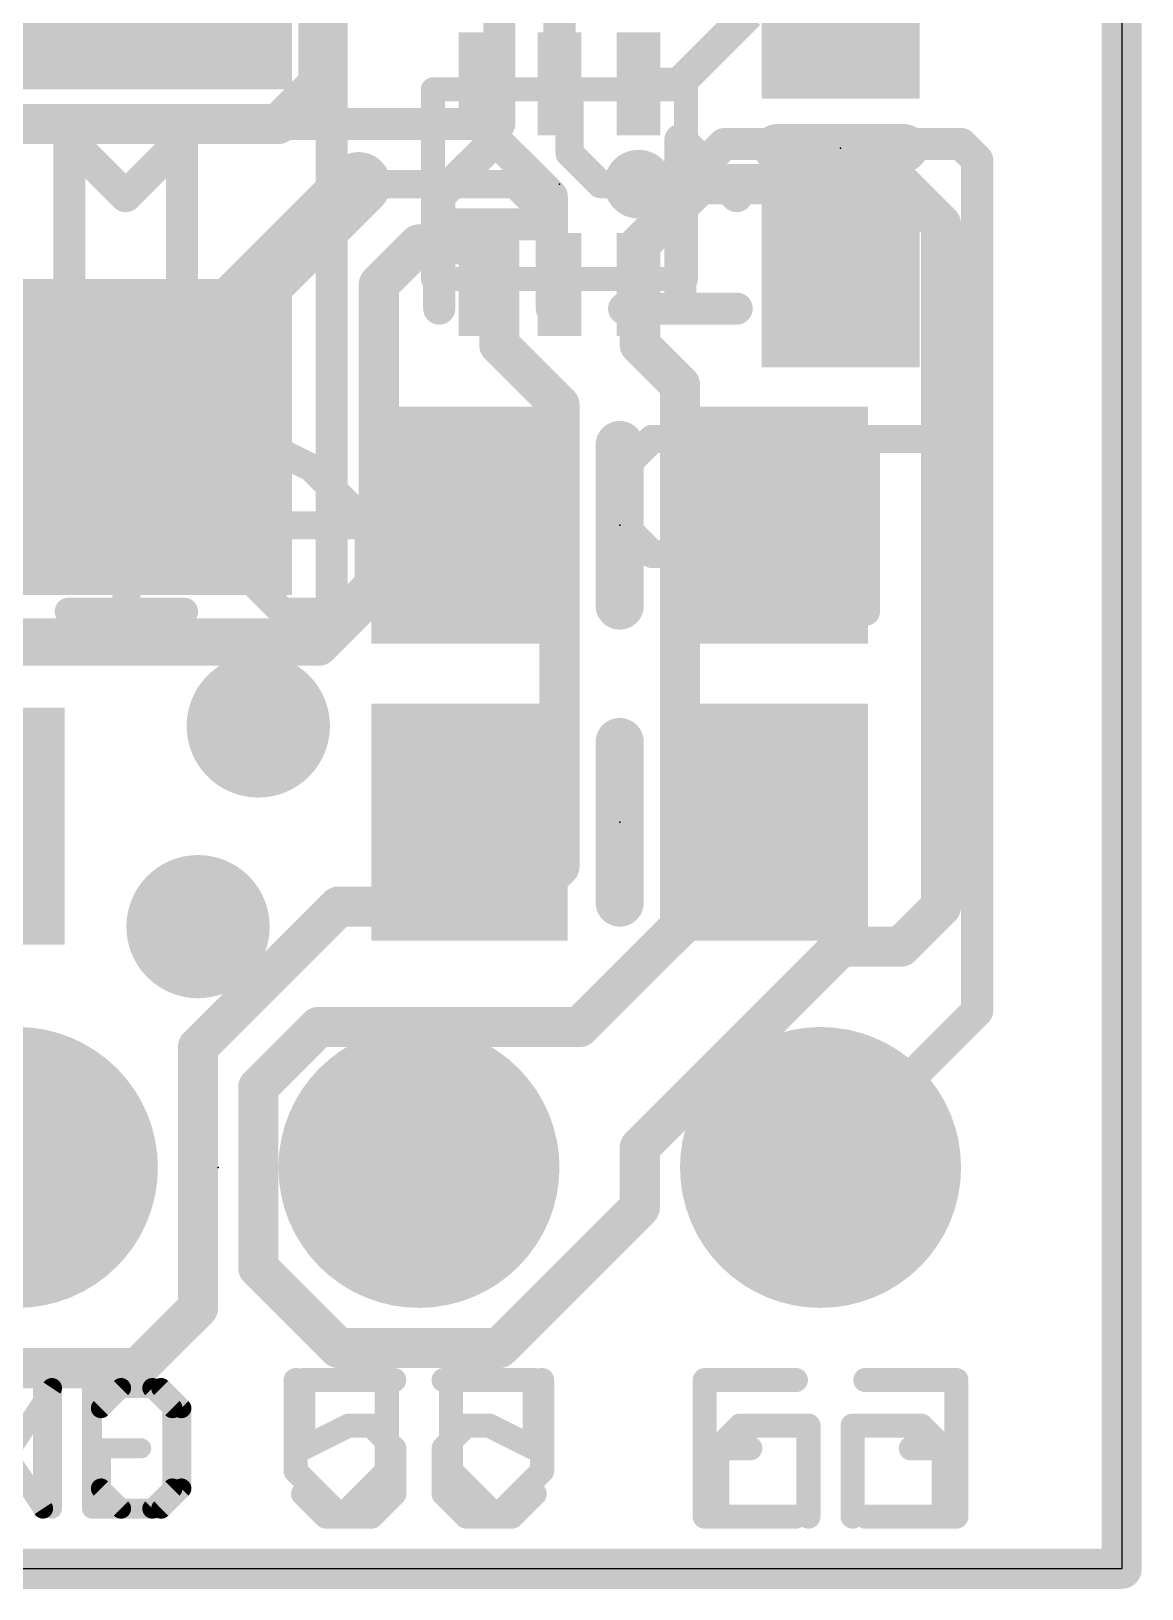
# Model space of a CAD drawing. Extents: x -0.1 to 11.6, y -0.1 to 17.8.
# Drawn here: x 4.53 to 11.56, y -0.13 to 9.73 of the extents above; entities that cross this region are included whole.
import ezdxf

# ---------------------------------------------------------------- set-up
doc = ezdxf.new("R2010")
doc.units = 0
for name, color, linetype in [('1', 12, 'CONTINUOUS'), ('16', 5, 'CONTINUOUS'), ('17', 110, 'CONTINUOUS'), ('18', 110, 'CONTINUOUS'), ('20', 53, 'CONTINUOUS'), ('21', 40, 'CONTINUOUS'), ('22', 6, 'CONTINUOUS'), ('23', 53, 'CONTINUOUS')]:
    doc.layers.add(name, color=color, linetype=linetype)

# ---------------------------------------------------------------- blocks, each defined once
blk = doc.blocks.new('RECT')
blk.add_solid([(-0.5, -0.5), (0.5, -0.5), (-0.5, 0.5), (0.5, 0.5)])
blk = doc.blocks.new('ROUNDP')
at = {"const_width": 0.5}
blk.add_lwpolyline([(0, -0.25, 1), (0, 0.25, 1), (0, -0.25)], format="xyb", dxfattribs=at)
blk = doc.blocks.new('ROUNDV')
at = {"const_width": 0.5}
blk.add_lwpolyline([(0, -0.25, 1), (0, 0.25, 1), (0, -0.25)], format="xyb", dxfattribs=at)

msp = doc.modelspace()

# ---------------------------------------------------------------- linework, layer by layer
at = {"layer": '1'}
for points, const_width in [([(11.43, 17.653), (11.43, 0)], 0.254), ([(7.493, 11.557), (7.493, 9.144)], 0.2032), ([(6.35, 11.43), (6.35, 9.398)], 0.254), ([(7.874, 9.398), (7.874, 10.453)], 0.2032), ([(9.0716, 9.8416), (8.628, 9.398)], 0.2032), ([(6.35, 9.398), (6.096, 9.144)], 0.254), ([(7.874, 9.398), (7.9375, 9.3345)], 0.1778), ([(8.374, 9.398), (8.628, 9.398)], 0.2032), ([(7.9375, 9.3345), (7.9375, 8.9586)], 0.1778), ([(6.096, 9.144), (1.27, 9.144)], 0.254), ([(7.493, 9.144), (1.524, 9.144)], 0.2032), ([(8.6614, 8.763), (8.9154, 9.017)], 0.2032), ([(8.9154, 9.017), (10.414, 9.017)], 0.2032), ([(10.414, 9.017), (10.5156, 8.9154)], 0.2032), ([(7.9375, 8.9586), (8.1331, 8.763)], 0.1778), ([(10.5156, 8.9154), (10.5156, 3.5306)], 0.2032), ([(6.604, 8.763), (5.715, 7.874)], 0.4064), ([(8.382, 8.382), (8.763, 8.763)], 0.254), ([(8.763, 8.763), (10.033, 8.763)], 0.254), ([(10.033, 8.763), (10.287, 8.509)], 0.254), ([(7.5921, 8.763), (6.604, 8.763)], 0.1778), ([(7.8283, 8.5268), (7.5921, 8.763)], 0.1778), ([(8.1331, 8.763), (8.6614, 8.763)], 0.1778), ([(7.8283, 8.5268), (7.8283, 8.1737)], 0.1778), ([(10.287, 8.509), (10.287, 4.191)], 0.254), ([(6.731, 8.128), (6.985, 8.382)], 0.254), ([(6.985, 8.382), (7.493, 8.382)], 0.254), ([(7.493, 8.382), (7.493, 7.747)], 0.254), ([(8.382, 7.747), (8.382, 8.382)], 0.254), ([(6.731, 6.223), (6.731, 8.128)], 0.254), ([(7.874, 8.128), (7.8283, 8.1737)], 0.1778), ([(5.715, 7.874), (5.715, 7.366)], 0.4064), ([(7.493, 7.747), (7.874, 7.366)], 0.254), ([(8.636, 7.493), (8.382, 7.747)], 0.254), ([(8.636, 4.064), (8.636, 7.493)], 0.254), ([(5.715, 7.366), (4.318, 7.366)], 0.4064), ([(7.874, 7.366), (7.874, 4.445)], 0.254), ([(7.374, 6.673), (7.305, 6.604)], 0.254), ([(6.35, 5.842), (6.731, 6.223)], 0.254), ([(3.81, 5.842), (6.35, 5.842)], 0.254), ([(7.874, 4.445), (7.62, 4.191)], 0.254), ([(6.477, 4.191), (5.588, 3.302)], 0.254), ([(7.62, 4.191), (6.477, 4.191)], 0.254), ([(10.287, 4.191), (10.033, 3.937)], 0.254), ([(8.001, 3.429), (8.636, 4.064)], 0.254), ([(9.652, 3.937), (8.382, 2.667)], 0.254), ([(10.033, 3.937), (9.652, 3.937)], 0.254), ([(5.969, 3.048), (6.35, 3.429)], 0.254), ([(6.35, 3.429), (8.001, 3.429)], 0.254), ([(10.5156, 3.5306), (9.525, 2.54)], 0.2032), ([(5.588, 3.302), (5.588, 1.651)], 0.254), ([(5.969, 1.905), (5.969, 3.048)], 0.254), ([(8.382, 2.667), (8.382, 2.286)], 0.254), ([(8.382, 2.286), (7.493, 1.397)], 0.254), ([(6.477, 1.397), (5.969, 1.905)], 0.254), ([(5.588, 1.651), (5.207, 1.27)], 0.254), ([(7.493, 1.397), (6.477, 1.397)], 0.254), ([(5.207, 1.27), (3.556, 1.27)], 0.254), ([(11.43, 0), (0, 0)], 0.254)]:
    msp.add_lwpolyline(points, dxfattribs=dict(at, const_width=const_width))
for points, const_width in [([(6.3949, 9.3531, 1), (6.3051, 9.4429)], 0.127), ([(7.9054, 9.4294, 1), (7.8426, 9.3666)], 0.0889), ([(8.374, 9.4488, 1), (8.374, 9.3472)], 0.1016), ([(8.5921, 9.4339, 1), (8.6639, 9.3621)], 0.1016), ([(8.628, 9.3472, 1), (8.628, 9.4488)], 0.1016), ([(6.2865, 9.398, 1), (6.4135, 9.398)], 0.127), ([(7.8232, 9.398, 1), (7.9248, 9.398)], 0.1016), ([(7.982, 9.3345, 1), (7.893, 9.3345)], 0.0889), ([(7.9061, 9.3031, 1), (7.9689, 9.3659)], 0.0889), ([(6.096, 9.0805, 1), (6.096, 9.2075)], 0.127), ([(6.0511, 9.1889, 1), (6.1409, 9.0991)], 0.127), ([(7.4422, 9.144, 1), (7.5438, 9.144)], 0.1016), ([(7.493, 9.0932, 1), (7.493, 9.1948)], 0.1016), ([(8.9154, 9.0678, 1), (8.9154, 8.9662)], 0.1016), ([(8.9513, 8.9811, 1), (8.8795, 9.0529)], 0.1016), ([(10.4499, 9.0529, 1), (10.3781, 8.9811)], 0.1016), ([(10.414, 8.9662, 1), (10.414, 9.0678)], 0.1016), ([(7.893, 8.9586, 1), (7.982, 8.9586)], 0.0889), ([(7.9689, 8.99, 1), (7.9061, 8.9271)], 0.0889), ([(10.5664, 8.9154, 1), (10.4648, 8.9154)], 0.1016), ([(10.4797, 8.8795, 1), (10.5515, 8.9513)], 0.1016), ([(6.6758, 8.6912, 1), (6.5322, 8.8348)], 0.2032), ([(8.763, 8.8265, 1), (8.763, 8.6995)], 0.127), ([(8.8079, 8.7181, 1), (8.7181, 8.8079)], 0.127), ([(10.0779, 8.8079, 1), (9.9881, 8.7181)], 0.127), ([(10.033, 8.6995, 1), (10.033, 8.8265)], 0.127), ([(6.604, 8.8074, 1), (6.604, 8.7186)], 0.0889), ([(7.6235, 8.7944, 1), (7.5606, 8.7316)], 0.0889), ([(7.5921, 8.7186, 1), (7.5921, 8.8074)], 0.0889), ([(8.1331, 8.8074, 1), (8.1331, 8.7186)], 0.0889), ([(8.1016, 8.7316, 1), (8.1645, 8.7944)], 0.0889), ([(8.6255, 8.7989, 1), (8.6973, 8.7271)], 0.1016), ([(8.6614, 8.7186, 1), (8.6614, 8.8074)], 0.0889), ([(7.8727, 8.5268, 1), (7.7838, 8.5268)], 0.0889), ([(7.7969, 8.4953, 1), (7.8597, 8.5582)], 0.0889), ([(10.3505, 8.509, 1), (10.2235, 8.509)], 0.127), ([(10.2421, 8.4641, 1), (10.3319, 8.5539)], 0.127), ([(6.985, 8.4455, 1), (6.985, 8.3185)], 0.127), ([(7.0299, 8.3371, 1), (6.9401, 8.4269)], 0.127), ([(7.5565, 8.382, 1), (7.4295, 8.382)], 0.127), ([(7.493, 8.3185, 1), (7.493, 8.4455)], 0.127), ([(8.4455, 8.382, 1), (8.3185, 8.382)], 0.127), ([(8.3371, 8.4269, 1), (8.4269, 8.3371)], 0.127), ([(6.7945, 8.128, 1), (6.6675, 8.128)], 0.127), ([(6.6861, 8.1729, 1), (6.7759, 8.0831)], 0.127), ([(7.8597, 8.2051, 1), (7.7969, 8.1423)], 0.0889), ([(7.7838, 8.1737, 1), (7.8727, 8.1737)], 0.0889), ([(7.8426, 8.0966, 1), (7.9054, 8.1594)], 0.0889), ([(5.8166, 7.874, 1), (5.6134, 7.874)], 0.2032), ([(5.6432, 7.9458, 1), (5.7868, 7.8022)], 0.2032), ([(7.5379, 7.7919, 1), (7.4481, 7.7021)], 0.127), ([(7.4295, 7.747, 1), (7.5565, 7.747)], 0.127), ([(8.4269, 7.7919, 1), (8.3371, 7.7021)], 0.127), ([(8.3185, 7.747, 1), (8.4455, 7.747)], 0.127), ([(8.6995, 7.493, 1), (8.5725, 7.493)], 0.127), ([(8.5911, 7.4481, 1), (8.6809, 7.5379)], 0.127), ([(5.715, 7.2644, 1), (5.715, 7.4676)], 0.2032), ([(7.9375, 7.366, 1), (7.8105, 7.366)], 0.127), ([(5.6134, 7.366, 1), (5.8166, 7.366)], 0.2032), ([(7.8291, 7.3211, 1), (7.9189, 7.4109)], 0.127), ([(7.2601, 6.6489, 1), (7.3499, 6.5591)], 0.127), ([(7.4189, 6.6281, 1), (7.3291, 6.7179)], 0.127), ([(6.7759, 6.1781, 1), (6.6861, 6.2679)], 0.127), ([(6.6675, 6.223, 1), (6.7945, 6.223)], 0.127), ([(6.3051, 5.8869, 1), (6.3949, 5.7971)], 0.127), ([(6.35, 5.7785, 1), (6.35, 5.9055)], 0.127), ([(7.9189, 4.4001, 1), (7.8291, 4.4899)], 0.127), ([(7.8105, 4.445, 1), (7.9375, 4.445)], 0.127), ([(6.477, 4.2545, 1), (6.477, 4.1275)], 0.127), ([(6.5219, 4.1461, 1), (6.4321, 4.2359)], 0.127), ([(7.5751, 4.2359, 1), (7.6649, 4.1461)], 0.127), ([(7.62, 4.1275, 1), (7.62, 4.2545)], 0.127), ([(10.2235, 4.191, 1), (10.3505, 4.191)], 0.127), ([(10.3319, 4.1461, 1), (10.2421, 4.2359)], 0.127), ([(8.6809, 4.0191, 1), (8.5911, 4.1089)], 0.127), ([(8.5725, 4.064, 1), (8.6995, 4.064)], 0.127), ([(9.652, 4.0005, 1), (9.652, 3.8735)], 0.127), ([(9.6969, 3.8921, 1), (9.6071, 3.9819)], 0.127), ([(9.9881, 3.9819, 1), (10.0779, 3.8921)], 0.127), ([(10.033, 3.8735, 1), (10.033, 4.0005)], 0.127), ([(6.35, 3.4925, 1), (6.35, 3.3655)], 0.127), ([(6.3949, 3.3841, 1), (6.3051, 3.4739)], 0.127), ([(8.001, 3.3655, 1), (8.001, 3.4925)], 0.127), ([(10.4648, 3.5306, 1), (10.5664, 3.5306)], 0.1016), ([(10.5515, 3.4947, 1), (10.4797, 3.5665)], 0.1016), ([(7.9561, 3.4739, 1), (8.0459, 3.3841)], 0.127), ([(5.6515, 3.302, 1), (5.5245, 3.302)], 0.127), ([(5.5431, 3.3469, 1), (5.6329, 3.2571)], 0.127), ([(6.0325, 3.048, 1), (5.9055, 3.048)], 0.127), ([(5.9241, 3.0929, 1), (6.0139, 3.0031)], 0.127), ([(8.4455, 2.667, 1), (8.3185, 2.667)], 0.127), ([(8.3371, 2.7119, 1), (8.4269, 2.6221)], 0.127), ([(9.4891, 2.5759, 1), (9.5609, 2.5041)], 0.1016), ([(8.4269, 2.2411, 1), (8.3371, 2.3309)], 0.127), ([(8.3185, 2.286, 1), (8.4455, 2.286)], 0.127), ([(6.0139, 1.9499, 1), (5.9241, 1.8601)], 0.127), ([(5.9055, 1.905, 1), (6.0325, 1.905)], 0.127), ([(5.6329, 1.6061, 1), (5.5431, 1.6959)], 0.127), ([(5.5245, 1.651, 1), (5.6515, 1.651)], 0.127), ([(6.477, 1.4605, 1), (6.477, 1.3335)], 0.127), ([(6.4321, 1.3521, 1), (6.5219, 1.4419)], 0.127), ([(7.4481, 1.4419, 1), (7.5379, 1.3521)], 0.127), ([(7.493, 1.3335, 1), (7.493, 1.4605)], 0.127), ([(5.207, 1.2065, 1), (5.207, 1.3335)], 0.127), ([(5.1621, 1.3149, 1), (5.2519, 1.2251)], 0.127), ([(11.43, -0.0635, 1), (11.43, 0.0635)], 0.127), ([(11.3665, 0, 1), (11.4935, 0)], 0.127)]:
    msp.add_lwpolyline(points, format="xyb", dxfattribs=dict(at, const_width=const_width))
at = {"layer": '16', "const_width": 0.254}
for points in [[(11.43, 17.653), (11.43, 0)], [(11.43, 0), (0, 0)]]:
    msp.add_lwpolyline(points, dxfattribs=at)
at = {"layer": '16', "const_width": 0.127}
for points in [[(11.43, -0.0635, 1), (11.43, 0.0635)], [(11.3665, 0, 1), (11.4935, 0)]]:
    msp.add_lwpolyline(points, format="xyb", dxfattribs=at)
at = {"layer": '20'}
for p, q in [((11.43, 15.24), (11.43, 0)), ((11.43, 0), (0, 0))]:
    msp.add_line(p, q, dxfattribs=at)
at = {"layer": '21'}
for points, const_width in [([(6.433, 11.613), (6.433, 5.913)], 0.2032), ([(7.074, 8.163), (7.074, 9.363)], 0.1524), ([(7.074, 9.363), (8.674, 9.363)], 0.1524), ([(8.674, 9.363), (8.674, 8.163)], 0.1524), ([(9.252, 8.9916), (10.052, 8.9916)], 0.3048), ([(8.674, 8.163), (7.074, 8.163)], 0.1524), ([(8.255, 6.096), (8.255, 7.112)], 0.3048), ([(6.433, 5.913), (0.933, 5.913)], 0.2032), ([(8.255, 4.2164), (8.255, 5.2324)], 0.3048), ([(4.0992, 1.1437), (4.6076, 0.381)], 0.127), ([(4.6076, 0.381), (4.6076, 1.1437)], 0.127), ([(4.9178, 1.1437), (4.9178, 0.381)], 0.127), ([(5.2991, 1.1437), (4.9178, 1.1437)], 0.127), ([(5.4262, 1.0165), (5.2991, 1.1437)], 0.127), ([(6.8289, 1.1945), (6.2527, 1.1945)], 0.1524), ([(6.2527, 1.1945), (6.2527, 0.7624)], 0.1524), ([(7.1882, 1.1945), (7.1882, 0.6183)], 0.1524), ([(7.7644, 0.6183), (7.7644, 1.1945)], 0.1524), ([(9.3689, 1.1945), (8.7927, 1.1945)], 0.1524), ([(8.7927, 1.1945), (8.7927, 0.3302)], 0.1524), ([(5.4262, 0.5081), (5.4262, 1.0165)], 0.127), ([(6.2527, 0.7624), (6.5408, 0.9064)], 0.1524), ([(6.5408, 0.9064), (6.6848, 0.9064)], 0.1524), ([(6.6848, 0.9064), (6.8289, 0.7624)], 0.1524), ([(9.7282, 0.3302), (9.7282, 0.9064)], 0.1524), ([(9.7282, 0.9064), (10.1604, 0.9064)], 0.1524), ([(10.1604, 0.9064), (10.3044, 0.7624)], 0.1524), ([(6.8289, 0.7624), (6.8289, 0.4743)], 0.1524), ([(8.7927, 0.7624), (9.0808, 0.7624)], 0.1524), ([(10.3044, 0.7624), (10.3044, 0.3302)], 0.1524), ([(7.1882, 0.6183), (7.4763, 0.3302)], 0.1524), ([(7.4763, 0.3302), (7.7644, 0.6183)], 0.1524), ([(5.2991, 0.381), (5.4262, 0.5081)], 0.127), ([(6.3967, 0.3302), (6.2527, 0.4743)], 0.1524), ([(6.8289, 0.4743), (6.6848, 0.3302)], 0.1524), ([(4.9178, 0.381), (5.2991, 0.381)], 0.127), ([(6.6848, 0.3302), (6.3967, 0.3302)], 0.1524), ([(8.7927, 0.3302), (9.3689, 0.3302)], 0.1524)]:
    msp.add_lwpolyline(points, dxfattribs=dict(at, const_width=const_width))
for points, const_width in [([(7.1121, 9.363, 1), (7.0359, 9.363)], 0.0762), ([(7.074, 9.4011, 1), (7.074, 9.3249)], 0.0762), ([(8.7121, 9.363, 1), (8.6359, 9.363)], 0.0762), ([(8.674, 9.3249, 1), (8.674, 9.4011)], 0.0762), ([(9.252, 9.0678, 1), (9.252, 8.9154)], 0.1524), ([(10.052, 8.9154, 1), (10.052, 9.0678)], 0.1524), ([(8.374, 8.6216, 1), (8.374, 8.9044, 1), (8.374, 8.6216)], 0.1524), ([(7.074, 8.2011, 1), (7.074, 8.1249)], 0.0762), ([(7.0359, 8.163, 1), (7.1121, 8.163)], 0.0762), ([(8.6359, 8.163, 1), (8.7121, 8.163)], 0.0762), ([(8.674, 8.1249, 1), (8.674, 8.2011)], 0.0762), ([(8.3312, 7.112, 1), (8.1788, 7.112)], 0.1524), ([(8.1788, 6.096, 1), (8.3312, 6.096)], 0.1524), ([(6.433, 5.8622, 1), (6.433, 5.9638)], 0.1016), ([(6.3822, 5.913, 1), (6.4838, 5.913)], 0.1016), ([(8.3312, 5.2324, 1), (8.1788, 5.2324)], 0.1524), ([(8.1788, 4.2164, 1), (8.3312, 4.2164)], 0.1524), ([(4.6394, 1.1437, 1), (4.5759, 1.1437)], 0.0635), ([(4.9495, 1.1437, 1), (4.886, 1.1437)], 0.0635), ([(4.9178, 1.1754, 1), (4.9178, 1.1119)], 0.0635), ([(5.3216, 1.1661, 1), (5.2767, 1.1212)], 0.0635), ([(5.2991, 1.1119, 1), (5.2991, 1.1754)], 0.0635), ([(6.2527, 1.2326, 1), (6.2527, 1.1564)], 0.0762), ([(6.2908, 1.1945, 1), (6.2146, 1.1945)], 0.0762), ([(6.8289, 1.1564, 1), (6.8289, 1.2326)], 0.0762), ([(7.2263, 1.1945, 1), (7.1501, 1.1945)], 0.0762), ([(7.8025, 1.1945, 1), (7.7263, 1.1945)], 0.0762), ([(8.7927, 1.2326, 1), (8.7927, 1.1564)], 0.0762), ([(8.8308, 1.1945, 1), (8.7546, 1.1945)], 0.0762), ([(9.3689, 1.1564, 1), (9.3689, 1.2326)], 0.0762), ([(5.458, 1.0165, 1), (5.3945, 1.0165)], 0.0635), ([(5.4038, 0.9941, 1), (5.4487, 1.039)], 0.0635), ([(6.5408, 0.9445, 1), (6.5408, 0.8683)], 0.0762), ([(6.5578, 0.8723, 1), (6.5238, 0.9405)], 0.0762), ([(6.7118, 0.9334, 1), (6.6579, 0.8795)], 0.0762), ([(6.6848, 0.8683, 1), (6.6848, 0.9445)], 0.0762), ([(9.7663, 0.9064, 1), (9.6901, 0.9064)], 0.0762), ([(9.7282, 0.9445, 1), (9.7282, 0.8683)], 0.0762), ([(10.1873, 0.9334, 1), (10.1334, 0.8795)], 0.0762), ([(10.1604, 0.8683, 1), (10.1604, 0.9445)], 0.0762), ([(6.2356, 0.7964, 1), (6.2697, 0.7283)], 0.0762), ([(6.2146, 0.7624, 1), (6.2908, 0.7624)], 0.0762), ([(6.867, 0.7624, 1), (6.7908, 0.7624)], 0.0762), ([(6.802, 0.7354, 1), (6.8558, 0.7893)], 0.0762), ([(8.7927, 0.8005, 1), (8.7927, 0.7243)], 0.0762), ([(9.0808, 0.7243, 1), (9.0808, 0.8005)], 0.0762), ([(10.3425, 0.7624, 1), (10.2663, 0.7624)], 0.0762), ([(10.2775, 0.7354, 1), (10.3314, 0.7893)], 0.0762), ([(7.2151, 0.6453, 1), (7.1613, 0.5914)], 0.0762), ([(7.7914, 0.5914, 1), (7.7375, 0.6453)], 0.0762), ([(7.1501, 0.6183, 1), (7.2263, 0.6183)], 0.0762), ([(7.7263, 0.6183, 1), (7.8025, 0.6183)], 0.0762), ([(5.3945, 0.5081, 1), (5.458, 0.5081)], 0.0635), ([(5.4487, 0.4857, 1), (5.4038, 0.5306)], 0.0635), ([(6.2796, 0.5012, 1), (6.2257, 0.4473)], 0.0762), ([(6.7908, 0.4743, 1), (6.867, 0.4743)], 0.0762), ([(6.8558, 0.4473, 1), (6.802, 0.5012)], 0.0762), ([(4.5759, 0.381, 1), (4.6394, 0.381)], 0.0635), ([(4.5812, 0.3634, 1), (4.6341, 0.3986)], 0.0635), ([(4.9178, 0.4128, 1), (4.9178, 0.3493)], 0.0635), ([(4.886, 0.381, 1), (4.9495, 0.381)], 0.0635), ([(5.2767, 0.4035, 1), (5.3216, 0.3585)], 0.0635), ([(5.2991, 0.3493, 1), (5.2991, 0.4128)], 0.0635), ([(6.3967, 0.3683, 1), (6.3967, 0.2921)], 0.0762), ([(6.3698, 0.3033, 1), (6.4237, 0.3571)], 0.0762), ([(6.6579, 0.3571, 1), (6.7118, 0.3033)], 0.0762), ([(6.6848, 0.2921, 1), (6.6848, 0.3683)], 0.0762), ([(7.4494, 0.3571, 1), (7.5033, 0.3033)], 0.0762), ([(7.4494, 0.3033, 1), (7.5033, 0.3571)], 0.0762), ([(8.7927, 0.3683, 1), (8.7927, 0.2921)], 0.0762), ([(9.3689, 0.2921, 1), (9.3689, 0.3683)], 0.0762), ([(8.7546, 0.3302, 1), (8.8308, 0.3302)], 0.0762), ([(9.6901, 0.3302, 1), (9.7663, 0.3302)], 0.0762), ([(10.2663, 0.3302, 1), (10.3425, 0.3302)], 0.0762)]:
    msp.add_lwpolyline(points, format="xyb", dxfattribs=dict(at, const_width=const_width))
at = {"layer": '22'}
for points, const_width in [([(5.1305, 8.6874), (4.7746, 9.0433)], 0.2032), ([(4.7746, 9.0433), (4.7746, 7.9756)], 0.2032), ([(5.4864, 9.0433), (5.1305, 8.6874)], 0.2032), ([(5.4864, 7.9756), (5.4864, 9.0433)], 0.2032), ([(7.4693, 9.0433), (7.1134, 8.6874)], 0.2032), ([(7.8252, 8.6874), (7.4693, 9.0433)], 0.2032), ([(8.9946, 8.6874), (8.6387, 9.0433)], 0.2032), ([(8.6387, 9.0433), (8.6387, 7.9756)], 0.2032), ([(7.1134, 8.6874), (7.1134, 7.9756)], 0.2032), ([(7.8252, 7.9756), (7.8252, 8.6874)], 0.2032), ([(7.8252, 8.5095), (7.1134, 8.5095)], 0.2032), ([(8.9946, 7.9756), (8.2828, 7.9756)], 0.2032), ([(5.4991, 6.7867), (5.1347, 7.151)], 0.1778), ([(5.1347, 7.151), (5.1347, 6.0579)], 0.1778), ([(5.9398, 7.151), (6.3041, 6.9688)], 0.1778), ([(7.1092, 6.9688), (7.2913, 7.151)], 0.1778), ([(7.2913, 7.151), (7.6557, 7.151)], 0.1778), ([(7.6557, 7.151), (7.8379, 6.9688)], 0.1778), ([(8.4607, 7.151), (8.2785, 6.9688)], 0.1778), ([(9.0073, 7.151), (8.4607, 7.151)], 0.1778), ([(9.0073, 6.0579), (9.0073, 7.151)], 0.1778), ([(10.1767, 7.151), (9.4479, 7.151)], 0.1778), ([(9.8123, 6.0579), (9.8123, 7.151)], 0.1778), ([(6.3041, 6.9688), (6.6685, 6.6045)], 0.1778), ([(7.8379, 6.9688), (7.8379, 6.7867)], 0.1778), ([(8.2785, 6.9688), (8.2785, 6.6045)], 0.1778), ([(7.8379, 6.7867), (7.6557, 6.6045)], 0.1778), ([(5.9398, 6.4223), (6.1219, 6.6045)], 0.1778), ([(6.1219, 6.6045), (6.6685, 6.6045)], 0.1778), ([(6.6685, 6.6045), (6.6685, 6.2401)], 0.1778), ([(7.2913, 6.6045), (7.1092, 6.4223)], 0.1778), ([(7.6557, 6.6045), (7.2913, 6.6045)], 0.1778), ([(8.2785, 6.6045), (8.4607, 6.4223)], 0.1778), ([(5.9398, 6.2401), (5.9398, 6.4223)], 0.1778), ([(7.1092, 6.4223), (7.1092, 6.2401)], 0.1778), ([(8.4607, 6.4223), (9.0073, 6.4223)], 0.1778), ([(6.1219, 6.0579), (5.9398, 6.2401)], 0.1778), ([(6.6685, 6.2401), (6.4863, 6.0579)], 0.1778), ([(7.1092, 6.2401), (7.2913, 6.0579)], 0.1778), ([(7.6557, 6.0579), (7.8379, 6.2401)], 0.1778), ([(5.4991, 6.0579), (4.7704, 6.0579)], 0.1778), ([(6.4863, 6.0579), (6.1219, 6.0579)], 0.1778), ([(7.2913, 6.0579), (7.6557, 6.0579)], 0.1778), ([(4.6638, 1.1437), (4.1554, 0.381)], 0.127), ([(4.6638, 0.381), (4.6638, 1.1437)], 0.127), ([(4.9739, 1.0165), (5.101, 1.1437)], 0.127), ([(5.101, 1.1437), (5.3553, 1.1437)], 0.127), ([(5.3553, 1.1437), (5.4824, 1.0165)], 0.127), ([(6.2056, 0.6183), (6.2056, 1.1945)], 0.1524), ([(6.7818, 1.1945), (6.7818, 0.6183)], 0.1524), ([(7.1411, 1.1945), (7.7173, 1.1945)], 0.1524), ([(7.7173, 1.1945), (7.7173, 0.7624)], 0.1524), ([(9.8081, 1.1945), (10.3843, 1.1945)], 0.1524), ([(10.3843, 1.1945), (10.3843, 0.3302)], 0.1524), ([(5.4824, 1.0165), (5.4824, 0.5081)], 0.127), ([(7.2852, 0.9064), (7.1411, 0.7624)], 0.1524), ([(7.4292, 0.9064), (7.2852, 0.9064)], 0.1524), ([(7.7173, 0.7624), (7.4292, 0.9064)], 0.1524), ([(9.0166, 0.9064), (8.8726, 0.7624)], 0.1524), ([(9.4488, 0.9064), (9.0166, 0.9064)], 0.1524), ([(9.4488, 0.3302), (9.4488, 0.9064)], 0.1524), ([(4.9739, 0.5081), (4.9739, 0.7623)], 0.127), ([(4.9739, 0.7623), (5.2282, 0.7623)], 0.127), ([(7.1411, 0.7624), (7.1411, 0.4743)], 0.1524), ([(8.8726, 0.7624), (8.8726, 0.3302)], 0.1524), ([(10.3843, 0.7624), (10.0962, 0.7624)], 0.1524), ([(6.4937, 0.3302), (6.2056, 0.6183)], 0.1524), ([(6.7818, 0.6183), (6.4937, 0.3302)], 0.1524), ([(5.101, 0.381), (4.9739, 0.5081)], 0.127), ([(5.4824, 0.5081), (5.3553, 0.381)], 0.127), ([(7.1411, 0.4743), (7.2852, 0.3302)], 0.1524), ([(7.5733, 0.3302), (7.7173, 0.4743)], 0.1524), ([(5.3553, 0.381), (5.101, 0.381)], 0.127), ([(7.2852, 0.3302), (7.5733, 0.3302)], 0.1524), ([(10.3843, 0.3302), (9.8081, 0.3302)], 0.1524)]:
    msp.add_lwpolyline(points, dxfattribs=dict(at, const_width=const_width))
for points, const_width in [([(4.8105, 9.0792, 1), (4.7387, 9.0074)], 0.1016), ([(4.8254, 9.0433, 1), (4.7238, 9.0433)], 0.1016), ([(5.5372, 9.0433, 1), (5.4356, 9.0433)], 0.1016), ([(5.5223, 9.0074, 1), (5.4505, 9.0792)], 0.1016), ([(7.5052, 9.0792, 1), (7.4334, 9.0074)], 0.1016), ([(7.5052, 9.0074, 1), (7.4334, 9.0792)], 0.1016), ([(8.6746, 9.0792, 1), (8.6028, 9.0074)], 0.1016), ([(8.6895, 9.0433, 1), (8.5879, 9.0433)], 0.1016), ([(5.0946, 8.7233, 1), (5.1664, 8.6515)], 0.1016), ([(5.0946, 8.6515, 1), (5.1664, 8.7233)], 0.1016), ([(7.1642, 8.6874, 1), (7.0626, 8.6874)], 0.1016), ([(7.0775, 8.7233, 1), (7.1493, 8.6515)], 0.1016), ([(7.876, 8.6874, 1), (7.7744, 8.6874)], 0.1016), ([(7.7893, 8.6515, 1), (7.8611, 8.7233)], 0.1016), ([(8.9587, 8.6515, 1), (9.0305, 8.7233)], 0.1016), ([(7.1134, 8.5603, 1), (7.1134, 8.4587)], 0.1016), ([(7.8252, 8.4587, 1), (7.8252, 8.5603)], 0.1016), ([(4.7238, 7.9756, 1), (4.8254, 7.9756)], 0.1016), ([(5.4356, 7.9756, 1), (5.5372, 7.9756)], 0.1016), ([(7.0626, 7.9756, 1), (7.1642, 7.9756)], 0.1016), ([(7.7744, 7.9756, 1), (7.876, 7.9756)], 0.1016), ([(8.2828, 8.0264, 1), (8.2828, 7.9248)], 0.1016), ([(8.5879, 7.9756, 1), (8.6895, 7.9756)], 0.1016), ([(8.9946, 7.9248, 1), (8.9946, 8.0264)], 0.1016), ([(5.1662, 7.1825, 1), (5.1033, 7.1196)], 0.0889), ([(5.1792, 7.151, 1), (5.0903, 7.151)], 0.0889), ([(5.9596, 7.1908, 1), (5.9199, 7.1113)], 0.0889), ([(7.2913, 7.1955, 1), (7.2913, 7.1066)], 0.0889), ([(7.3228, 7.1196, 1), (7.2599, 7.1825)], 0.0889), ([(7.6871, 7.1825, 1), (7.6243, 7.1196)], 0.0889), ([(7.6557, 7.1066, 1), (7.6557, 7.1955)], 0.0889), ([(8.4607, 7.1955, 1), (8.4607, 7.1066)], 0.0889), ([(8.4922, 7.1196, 1), (8.4293, 7.1825)], 0.0889), ([(9.0518, 7.151, 1), (8.9629, 7.151)], 0.0889), ([(9.0073, 7.1066, 1), (9.0073, 7.1955)], 0.0889), ([(9.4479, 7.1955, 1), (9.4479, 7.1066)], 0.0889), ([(9.8568, 7.151, 1), (9.7679, 7.151)], 0.0889), ([(10.1767, 7.1066, 1), (10.1767, 7.1955)], 0.0889), ([(6.3356, 7.0003, 1), (6.2727, 6.9374)], 0.0889), ([(6.2843, 6.9291, 1), (6.324, 7.0086)], 0.0889), ([(7.0777, 7.0003, 1), (7.1406, 6.9374)], 0.0889), ([(7.8824, 6.9688, 1), (7.7935, 6.9688)], 0.0889), ([(7.8065, 6.9374, 1), (7.8693, 7.0003)], 0.0889), ([(8.323, 6.9688, 1), (8.2341, 6.9688)], 0.0889), ([(8.2471, 7.0003, 1), (8.31, 6.9374)], 0.0889), ([(5.4677, 6.7552, 1), (5.5305, 6.8181)], 0.0889), ([(7.7935, 6.7867, 1), (7.8824, 6.7867)], 0.0889), ([(7.8693, 6.7552, 1), (7.8065, 6.8181)], 0.0889), ([(6.1219, 6.6489, 1), (6.1219, 6.56)], 0.0889), ([(6.1534, 6.573, 1), (6.0905, 6.6359)], 0.0889), ([(6.713, 6.6045, 1), (6.6241, 6.6045)], 0.0889), ([(6.6371, 6.573, 1), (6.6999, 6.6359)], 0.0889), ([(6.6685, 6.56, 1), (6.6685, 6.6489)], 0.0889), ([(7.2913, 6.6489, 1), (7.2913, 6.56)], 0.0889), ([(7.3228, 6.573, 1), (7.2599, 6.6359)], 0.0889), ([(7.6243, 6.6359, 1), (7.6871, 6.573)], 0.0889), ([(7.6557, 6.56, 1), (7.6557, 6.6489)], 0.0889), ([(8.31, 6.6359, 1), (8.2471, 6.573)], 0.0889), ([(8.2341, 6.6045, 1), (8.323, 6.6045)], 0.0889), ([(5.9842, 6.4223, 1), (5.8953, 6.4223)], 0.0889), ([(7.1536, 6.4223, 1), (7.0647, 6.4223)], 0.0889), ([(8.4607, 6.4667, 1), (8.4607, 6.3778)], 0.0889), ([(9.0073, 6.3778, 1), (9.0073, 6.4667)], 0.0889), ([(5.9083, 6.4537, 1), (5.9712, 6.3908)], 0.0889), ([(7.0777, 6.4537, 1), (7.1406, 6.3908)], 0.0889), ([(8.4293, 6.3908, 1), (8.4922, 6.4537)], 0.0889), ([(5.9712, 6.2715, 1), (5.9083, 6.2087)], 0.0889), ([(6.6999, 6.2087, 1), (6.6371, 6.2715)], 0.0889), ([(7.1406, 6.2715, 1), (7.0777, 6.2087)], 0.0889), ([(7.8693, 6.2087, 1), (7.8065, 6.2715)], 0.0889), ([(5.8953, 6.2401, 1), (5.9842, 6.2401)], 0.0889), ([(6.6241, 6.2401, 1), (6.713, 6.2401)], 0.0889), ([(7.0647, 6.2401, 1), (7.1536, 6.2401)], 0.0889), ([(4.7704, 6.1024, 1), (4.7704, 6.0134)], 0.0889), ([(5.4991, 6.0134, 1), (5.4991, 6.1024)], 0.0889), ([(6.1219, 6.1024, 1), (6.1219, 6.0134)], 0.0889), ([(6.0905, 6.0265, 1), (6.1534, 6.0893)], 0.0889), ([(6.4549, 6.0893, 1), (6.5177, 6.0265)], 0.0889), ([(6.4863, 6.0134, 1), (6.4863, 6.1024)], 0.0889), ([(7.2913, 6.1024, 1), (7.2913, 6.0134)], 0.0889), ([(7.2599, 6.0265, 1), (7.3228, 6.0893)], 0.0889), ([(7.6243, 6.0893, 1), (7.6871, 6.0265)], 0.0889), ([(7.6557, 6.0134, 1), (7.6557, 6.1024)], 0.0889), ([(5.0903, 6.0579, 1), (5.1792, 6.0579)], 0.0889), ([(8.9629, 6.0579, 1), (9.0518, 6.0579)], 0.0889), ([(9.7679, 6.0579, 1), (9.8568, 6.0579)], 0.0889), ([(4.6955, 1.1437, 1), (4.632, 1.1437)], 0.0635), ([(4.6902, 1.126, 1), (4.6374, 1.1613)], 0.0635), ([(5.101, 1.1754, 1), (5.101, 1.1119)], 0.0635), ([(5.1235, 1.1212, 1), (5.0786, 1.1661)], 0.0635), ([(5.3777, 1.1661, 1), (5.3328, 1.1212)], 0.0635), ([(5.3553, 1.1119, 1), (5.3553, 1.1754)], 0.0635), ([(6.2437, 1.1945, 1), (6.1675, 1.1945)], 0.0762), ([(6.8199, 1.1945, 1), (6.7437, 1.1945)], 0.0762), ([(7.1411, 1.2326, 1), (7.1411, 1.1564)], 0.0762), ([(7.7554, 1.1945, 1), (7.6792, 1.1945)], 0.0762), ([(7.7173, 1.1564, 1), (7.7173, 1.2326)], 0.0762), ([(9.8081, 1.2326, 1), (9.8081, 1.1564)], 0.0762), ([(10.4224, 1.1945, 1), (10.3462, 1.1945)], 0.0762), ([(10.3843, 1.1564, 1), (10.3843, 1.2326)], 0.0762), ([(4.9515, 1.039, 1), (4.9964, 0.9941)], 0.0635), ([(5.5141, 1.0165, 1), (5.4506, 1.0165)], 0.0635), ([(5.4599, 0.9941, 1), (5.5048, 1.039)], 0.0635), ([(7.2852, 0.9445, 1), (7.2852, 0.8683)], 0.0762), ([(7.3121, 0.8795, 1), (7.2582, 0.9334)], 0.0762), ([(7.4462, 0.9405, 1), (7.4122, 0.8723)], 0.0762), ([(7.4292, 0.8683, 1), (7.4292, 0.9445)], 0.0762), ([(9.0166, 0.9445, 1), (9.0166, 0.8683)], 0.0762), ([(9.0436, 0.8795, 1), (8.9897, 0.9334)], 0.0762), ([(9.4869, 0.9064, 1), (9.4107, 0.9064)], 0.0762), ([(9.4488, 0.8683, 1), (9.4488, 0.9445)], 0.0762), ([(5.0057, 0.7623, 1), (4.9422, 0.7623)], 0.0635), ([(4.9739, 0.7941, 1), (4.9739, 0.7306)], 0.0635), ([(5.2282, 0.7306, 1), (5.2282, 0.7941)], 0.0635), ([(7.1792, 0.7624, 1), (7.103, 0.7624)], 0.0762), ([(7.1142, 0.7893, 1), (7.168, 0.7354)], 0.0762), ([(7.6792, 0.7624, 1), (7.7554, 0.7624)], 0.0762), ([(7.7003, 0.7283, 1), (7.7344, 0.7964)], 0.0762), ([(8.8456, 0.7893, 1), (8.8995, 0.7354)], 0.0762), ([(8.9107, 0.7624, 1), (8.8345, 0.7624)], 0.0762), ([(10.0962, 0.8005, 1), (10.0962, 0.7243)], 0.0762), ([(10.3843, 0.7243, 1), (10.3843, 0.8005)], 0.0762), ([(6.2325, 0.6453, 1), (6.1786, 0.5914)], 0.0762), ([(6.8087, 0.5914, 1), (6.7549, 0.6453)], 0.0762), ([(6.1675, 0.6183, 1), (6.2437, 0.6183)], 0.0762), ([(6.7437, 0.6183, 1), (6.8199, 0.6183)], 0.0762), ([(4.9422, 0.5081, 1), (5.0057, 0.5081)], 0.0635), ([(4.9964, 0.5306, 1), (4.9515, 0.4857)], 0.0635), ([(5.4506, 0.5081, 1), (5.5141, 0.5081)], 0.0635), ([(5.5048, 0.4857, 1), (5.4599, 0.5306)], 0.0635), ([(7.168, 0.5012, 1), (7.1142, 0.4473)], 0.0762), ([(7.103, 0.4743, 1), (7.1792, 0.4743)], 0.0762), ([(7.7443, 0.4473, 1), (7.6904, 0.5012)], 0.0762), ([(4.632, 0.381, 1), (4.6955, 0.381)], 0.0635), ([(5.101, 0.4128, 1), (5.101, 0.3493)], 0.0635), ([(5.0786, 0.3585, 1), (5.1235, 0.4035)], 0.0635), ([(5.3328, 0.4035, 1), (5.3777, 0.3585)], 0.0635), ([(5.3553, 0.3493, 1), (5.3553, 0.4128)], 0.0635), ([(6.4667, 0.3571, 1), (6.5206, 0.3033)], 0.0762), ([(6.4667, 0.3033, 1), (6.5206, 0.3571)], 0.0762), ([(7.2852, 0.3683, 1), (7.2852, 0.2921)], 0.0762), ([(7.2582, 0.3033, 1), (7.3121, 0.3571)], 0.0762), ([(7.5463, 0.3571, 1), (7.6002, 0.3033)], 0.0762), ([(7.5733, 0.2921, 1), (7.5733, 0.3683)], 0.0762), ([(9.8081, 0.3683, 1), (9.8081, 0.2921)], 0.0762), ([(10.3843, 0.2921, 1), (10.3843, 0.3683)], 0.0762), ([(8.8345, 0.3302, 1), (8.9107, 0.3302)], 0.0762), ([(9.4107, 0.3302, 1), (9.4869, 0.3302)], 0.0762), ([(10.3462, 0.3302, 1), (10.4224, 0.3302)], 0.0762)]:
    msp.add_lwpolyline(points, format="xyb", dxfattribs=dict(at, const_width=const_width))
at = {"layer": '23'}
for p in [(9.652, 8.9916), (7.874, 8.763), (8.255, 6.604), (8.255, 4.7244), (5.715, 2.54)]:
    msp.add_point(p, dxfattribs=at)

# ---------------------------------------------------------------- block references
at = {"layer": '1'}
for p, xscale, yscale, rotation in [((3.683, 10.363), 2, 5, 270), ((7.374, 9.398), 0.65, 0.275, 270), ((7.874, 9.398), 0.65, 0.275, 270), ((8.374, 9.398), 0.65, 0.275, 270), ((7.374, 8.128), 0.65, 0.275, 270), ((7.874, 8.128), 0.65, 0.275, 270), ((8.374, 8.128), 0.65, 0.275, 270), ((3.683, 7.163), 2, 5, 270), ((7.305, 6.604), 1.24, 1.5, 180), ((9.205, 6.604), 1.24, 1.5, 180), ((7.305, 4.7244), 1.24, 1.5, 180), ((9.205, 4.7244), 1.24, 1.5, 180)]:
    msp.add_blockref('RECT', p, dxfattribs=dict(at, xscale=xscale, yscale=yscale, rotation=rotation))
at = {"layer": '1', "xscale": 1.075, "rotation": 90}
for p in [(9.652, 9.8416), (9.652, 8.1416)]:
    msp.add_blockref('RECT', p, dxfattribs=at)
at = {"layer": '1', "xscale": 1.24, "yscale": 1.5}
msp.add_blockref('RECT', (4.125, 4.699), dxfattribs=at)
at = {"layer": '17', "xscale": 1.778, "yscale": 1.778, "rotation": 270}
for p in [(4.445, 2.54), (4.445, 2.54), (6.985, 2.54), (6.985, 2.54), (9.525, 2.54), (9.525, 2.54)]:
    msp.add_blockref('ROUNDP', p, dxfattribs=at)
at = {"layer": '18', "xscale": 0.9064, "yscale": 0.9064}
for p in [(5.969, 5.334), (5.969, 5.334), (5.588, 4.064), (5.588, 4.064)]:
    msp.add_blockref('ROUNDV', p, dxfattribs=at)

doc.saveas('drawing.dxf')
